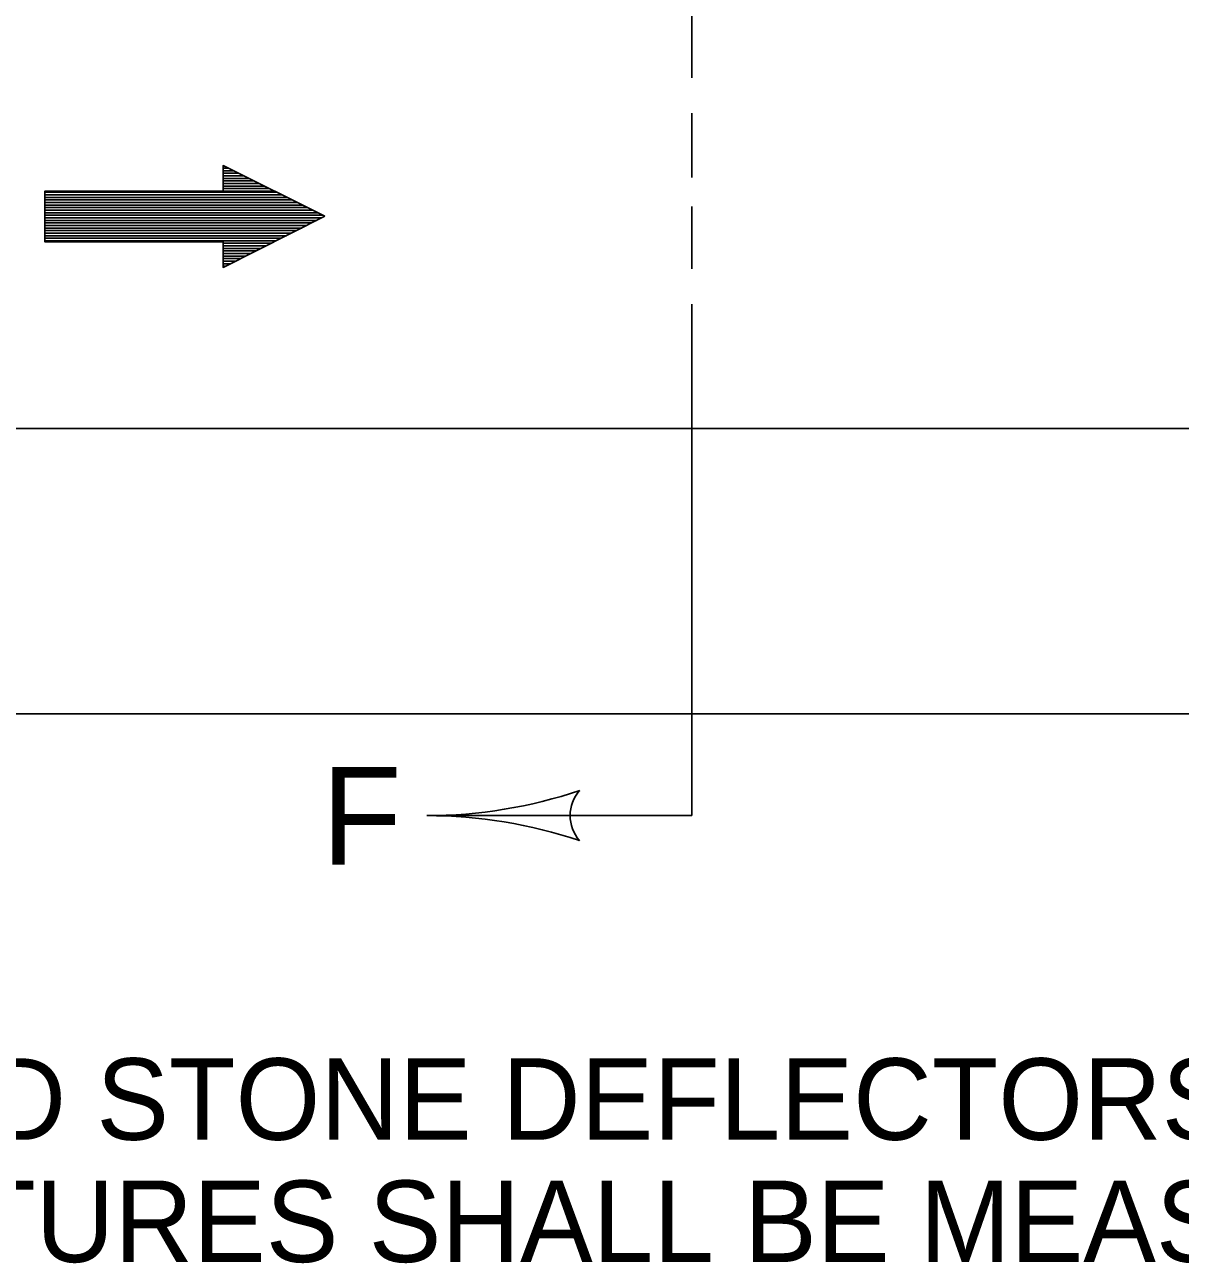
# Model space of a CAD drawing. Extents: x 1007 to 1035.5, y 1000.5 to 1021.5.
# Drawn here: x 1026.682 to 1029.519, y 1016.459 to 1019.498 of the extents above; entities that cross this region are included whole.
import ezdxf

# ---------------------------------------------------------------- set-up
doc = ezdxf.new("R2010")
doc.units = 0
doc.layers.add('Level 1', color=7, linetype='Continuous')
doc.layers.add('Level 5', color=7, linetype='Continuous')

msp = doc.modelspace()

# ---------------------------------------------------------------- linework, layer by layer
at = {"layer": 'Level 1'}
for p, q in [((1028.3201, 1020.4578), (1028.3201, 1019.368)), ((1028.3201, 1019.2819), (1028.3201, 1019.124)), ((1028.3201, 1019.0523), (1028.3201, 1018.8992)), ((1028.3201, 1018.8131), (1028.3201, 1017.5578)), ((1026.2719, 1018.5078), (1029.7719, 1018.5078)), ((1008.7359, 1017.8078), (1033.7641, 1017.8078)), ((1027.6694, 1017.5578), (1028.3201, 1017.5578))]:
    msp.add_line(p, q, dxfattribs=at)
msp.add_lwpolyline([(1027.4193, 1019.0284), (1027.1693, 1019.1529), (1027.1693, 1019.0904), (1026.7318, 1019.0904), (1026.7318, 1018.9654), (1027.1693, 1018.9654), (1027.1693, 1018.9029)], close=True, dxfattribs=at)
for points in [[(1027.1694, 1019.1528), (1027.1693, 1019.1528)], [(1027.182, 1019.1466), (1027.1693, 1019.1466)], [(1027.1945, 1019.1403), (1027.1693, 1019.1403)], [(1027.2071, 1019.1341), (1027.1693, 1019.1341)], [(1027.2196, 1019.1278), (1027.1693, 1019.1278)], [(1027.2322, 1019.1216), (1027.1693, 1019.1216)], [(1027.2448, 1019.1153), (1027.1693, 1019.1153)], [(1027.2949, 1019.0903), (1026.7318, 1019.0903)], [(1027.3012, 1019.0873), (1026.7318, 1019.0873)], [(1027.2573, 1019.1091), (1027.1693, 1019.1091)], [(1027.2698, 1019.1028), (1027.1693, 1019.1028)], [(1027.2823, 1019.0966), (1027.1693, 1019.0966)], [(1027.3138, 1019.081), (1026.7318, 1019.081)], [(1027.3263, 1019.0748), (1026.7318, 1019.0748)], [(1027.3388, 1019.0685), (1026.7318, 1019.0685)], [(1027.3513, 1019.0623), (1026.7318, 1019.0623)], [(1027.3639, 1019.056), (1026.7318, 1019.056)], [(1027.3765, 1019.0498), (1026.7318, 1019.0498)], [(1027.389, 1019.0435), (1026.7318, 1019.0435)], [(1027.4016, 1019.0373), (1026.7318, 1019.0373)], [(1027.4016, 1019.0373), (1026.7318, 1019.0373)], [(1027.4141, 1019.031), (1026.7318, 1019.031)], [(1027.4119, 1019.0248), (1026.7318, 1019.0248)], [(1027.3995, 1019.0185), (1026.7318, 1019.0185)], [(1027.387, 1019.0122), (1026.7318, 1019.0122)], [(1027.3746, 1019.0059), (1026.7318, 1019.0059)], [(1027.3622, 1018.9997), (1026.7318, 1018.9997)], [(1027.3497, 1018.9934), (1026.7318, 1018.9934)], [(1027.3373, 1018.9872), (1026.7318, 1018.9872)], [(1027.3248, 1018.9809), (1026.7318, 1018.9809)], [(1027.3123, 1018.9747), (1026.7318, 1018.9747)], [(1027.2998, 1018.9684), (1026.7318, 1018.9684)], [(1027.2874, 1018.9622), (1027.1693, 1018.9622)], [(1027.2749, 1018.9559), (1027.1693, 1018.9559)], [(1027.2749, 1018.9559), (1027.1693, 1018.9559)], [(1027.2625, 1018.9497), (1027.1693, 1018.9497)], [(1027.2501, 1018.9434), (1027.1693, 1018.9434)], [(1027.2376, 1018.9372), (1027.1693, 1018.9372)], [(1027.2252, 1018.9309), (1027.1693, 1018.9309)], [(1027.2127, 1018.9247), (1027.1693, 1018.9247)], [(1027.2003, 1018.9184), (1027.1693, 1018.9184)], [(1027.1878, 1018.9122), (1027.1693, 1018.9122)], [(1027.1753, 1018.9059), (1027.1693, 1018.9059)]]:
    msp.add_lwpolyline(points, dxfattribs=at)
for centre, radius, start, end in [((1027.6694, 1018.7297), 1.1719, 270, 288.6688), ((1028.115, 1017.5577), 0.0938, 138.7746, 220.8913), ((1027.6694, 1018.7297), 1.1719, 269.9878, 270), ((1027.6694, 1016.386), 1.1719, 71.3472, 89.9939)]:
    msp.add_arc(centre, radius, start, end, dxfattribs=at)

# ---------------------------------------------------------------- texts
msp.add_text('F', height=0.24, dxfattribs=at).set_placement((1027.4114, 1017.4373))
at = {"layer": 'Level 5'}
for s, p in [('DUMPED STONE DEFLECTORS AND DUMPED STONE RIFFLE', (1025.6248, 1016.7623)), ('STRUCTURES SHALL BE MEASURED AND PAID FOR AT THE', (1025.6248, 1016.4623))]:
    msp.add_text(s, height=0.2, dxfattribs=at).set_placement(p)

doc.saveas('drawing.dxf')
